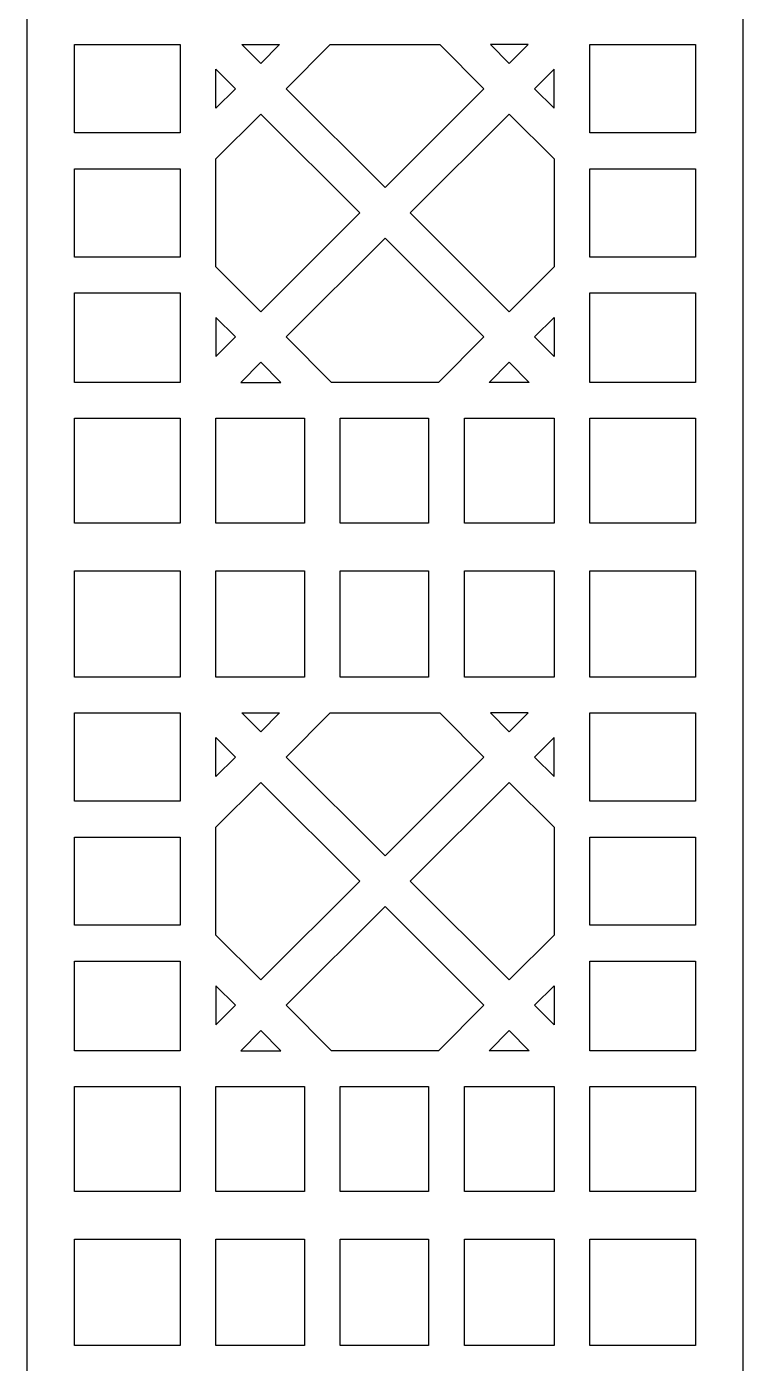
# Model space of a CAD drawing. Header units: centimetres. Extents: x 21 to 27.3, y -9.5 to 9.5.
# Drawn here: x 24.44 to 27.32, y -4.63 to 0.75 of the extents above; entities that cross this region are included whole.
import ezdxf

# ---------------------------------------------------------------- set-up
doc = ezdxf.new("R2010")
doc.units = ezdxf.units.CM
doc.header["$MEASUREMENT"] = 0
doc.layers.add('layer 1', color=7, linetype='Continuous')

msp = doc.modelspace()

# ---------------------------------------------------------------- linework, layer by layer
at = {"layer": 'layer 1', "color": 250}
for points, knots in [([(24.44428, 9.5), (24.44428, 9.5), (24.44428, 9.5), (24.44428, 9.5), (24.44428, 9.5), (24.44428, 9.5), (27.32307, 9.5), (27.32307, 9.5), (27.32307, 9.5), (27.32307, 9.5), (27.32307, 6.81313), (27.32307, 6.81313), (27.32307, 6.81313), (27.32307, 6.81313), (27.32307, 6.62121), (27.32307, 6.62121), (27.32307, 6.62121), (27.32307, 6.62121), (27.32307, 4.12626), (27.32307, 4.12626), (27.32307, 4.12626), (27.32307, 4.12626), (27.32307, 3.93434), (27.32307, 3.93434), (27.32307, 3.93434), (27.32307, 3.93434), (27.32307, 1.43939), (27.32307, 1.43939), (27.32307, 1.43939), (27.32307, 1.43939), (27.32307, 1.24747), (27.32307, 1.24747), (27.32307, 1.24747), (27.32307, 1.24747), (27.32307, -1.24747), (27.32307, -1.24747), (27.32307, -1.24747), (27.32307, -1.24747), (27.32307, -1.4394), (27.32307, -1.4394), (27.32307, -1.4394), (27.32307, -1.4394), (27.32307, -3.93433), (27.32307, -3.93433), (27.32307, -3.93433), (27.32307, -3.93433), (27.32307, -4.12627), (27.32307, -4.12627), (27.32307, -4.12627), (27.32307, -4.12627), (27.32307, -6.62121), (27.32307, -6.62121), (27.32307, -6.62121), (27.32307, -6.62121), (27.32307, -6.81312), (27.32307, -6.81312), (27.32307, -6.81312), (27.32307, -6.81312), (27.32307, -9.5), (27.32307, -9.5), (27.32307, -9.5), (27.32307, -9.5), (24.44428, -9.5), (24.44428, -9.5), (24.44428, -9.5), (24.44428, -9.5), (24.44428, -6.81312), (24.44428, -6.81312), (24.44428, -6.81312), (24.44428, -6.81312), (24.44428, -6.62121), (24.44428, -6.62121), (24.44428, -6.62121), (24.44428, -6.62121), (24.44428, -4.12627), (24.44428, -4.12627), (24.44428, -4.12627), (24.44428, -4.12627), (24.44428, -3.93433), (24.44428, -3.93433), (24.44428, -3.93433), (24.44428, -3.93433), (24.44428, -1.4394), (24.44428, -1.4394), (24.44428, -1.4394), (24.44428, -1.4394), (24.44428, -1.24747), (24.44428, -1.24747), (24.44428, -1.24747), (24.44428, -1.24747), (24.44428, 1.24747), (24.44428, 1.24747), (24.44428, 1.24747), (24.44428, 1.24747), (24.44428, 1.43939), (24.44428, 1.43939), (24.44428, 1.43939), (24.44428, 1.43939), (24.44428, 3.93434), (24.44428, 3.93434), (24.44428, 3.93434), (24.44428, 3.93434), (24.44428, 4.12626), (24.44428, 4.12626), (24.44428, 4.12626), (24.44428, 4.12626), (24.44428, 6.62121), (24.44428, 6.62121), (24.44428, 6.62121), (24.44428, 6.62121), (24.44428, 6.81313), (24.44428, 6.81313), (24.44428, 6.81313), (24.44428, 6.81313), (24.44428, 9.5), (24.44428, 9.5)], [0, 0, 0, 0, 0.0333333, 0.0333333, 0.0333333, 0.0333333, 0.0666667, 0.0666667, 0.0666667, 0.0666667, 0.1, 0.1, 0.1, 0.1, 0.1333333, 0.1333333, 0.1333333, 0.1333333, 0.1666667, 0.1666667, 0.1666667, 0.1666667, 0.2, 0.2, 0.2, 0.2, 0.2333333, 0.2333333, 0.2333333, 0.2333333, 0.2666667, 0.2666667, 0.2666667, 0.2666667, 0.3, 0.3, 0.3, 0.3, 0.3333333, 0.3333333, 0.3333333, 0.3333333, 0.3666667, 0.3666667, 0.3666667, 0.3666667, 0.4, 0.4, 0.4, 0.4, 0.4333333, 0.4333333, 0.4333333, 0.4333333, 0.4666667, 0.4666667, 0.4666667, 0.4666667, 0.5, 0.5, 0.5, 0.5, 0.5333333, 0.5333333, 0.5333333, 0.5333333, 0.5666667, 0.5666667, 0.5666667, 0.5666667, 0.6, 0.6, 0.6, 0.6, 0.6333333, 0.6333333, 0.6333333, 0.6333333, 0.6666667, 0.6666667, 0.6666667, 0.6666667, 0.7, 0.7, 0.7, 0.7, 0.7333333, 0.7333333, 0.7333333, 0.7333333, 0.7666667, 0.7666667, 0.7666667, 0.7666667, 0.8, 0.8, 0.8, 0.8, 0.8333333, 0.8333333, 0.8333333, 0.8333333, 0.8666667, 0.8666667, 0.8666667, 0.8666667, 0.9, 0.9, 0.9, 0.9, 0.9333333, 0.9333333, 0.9333333, 0.9333333, 1, 1, 1, 1]), ([(24.6362, 0.32146), (24.6362, 0.32146), (24.6362, 0.32146), (24.6362, 0.32146), (24.6362, 0.32146), (24.6362, 0.32146), (25.06064, 0.32146), (25.06064, 0.32146), (25.06064, 0.32146), (25.06064, 0.32146), (25.06064, 0.67652), (25.06064, 0.67652), (25.06064, 0.67652), (25.06064, 0.67652), (24.6362, 0.67652), (24.6362, 0.67652), (24.6362, 0.67652), (24.6362, 0.67652), (24.6362, 0.32146), (24.6362, 0.32146)], [0, 0, 0, 0, 0.1666667, 0.1666667, 0.1666667, 0.1666667, 0.3333333, 0.3333333, 0.3333333, 0.3333333, 0.5, 0.5, 0.5, 0.5, 0.6666667, 0.6666667, 0.6666667, 0.6666667, 1, 1, 1, 1]), ([(25.30895, 0.67652), (25.30895, 0.67652), (25.30895, 0.67652), (25.30895, 0.67652), (25.30895, 0.67652), (25.30895, 0.67652), (25.3847, 0.60077), (25.3847, 0.60077), (25.3847, 0.60077), (25.3847, 0.60077), (25.46042, 0.67652), (25.46042, 0.67652), (25.46042, 0.67652), (25.46042, 0.67652), (25.30895, 0.67652), (25.30895, 0.67652)], [0, 0, 0, 0, 0.2, 0.2, 0.2, 0.2, 0.4, 0.4, 0.4, 0.4, 0.6, 0.6, 0.6, 0.6, 1, 1, 1, 1]), ([(25.48646, 0.499), (25.48646, 0.499), (25.48646, 0.499), (25.48646, 0.499), (25.48646, 0.499), (25.48646, 0.499), (25.88369, 0.10178), (25.88369, 0.10178), (25.88369, 0.10178), (25.88369, 0.10178), (26.28089, 0.499), (26.28089, 0.499), (26.28089, 0.499), (26.28089, 0.499), (26.10335, 0.67652), (26.10335, 0.67652), (26.10335, 0.67652), (26.10335, 0.67652), (26.05864, 0.67652), (26.05864, 0.67652), (26.05864, 0.67652), (26.05864, 0.67652), (25.70357, 0.67652), (25.70357, 0.67652), (25.70357, 0.67652), (25.70357, 0.67652), (25.66399, 0.67652), (25.66399, 0.67652), (25.66399, 0.67652), (25.66399, 0.67652), (25.48646, 0.499), (25.48646, 0.499)], [0, 0, 0, 0, 0.1111111, 0.1111111, 0.1111111, 0.1111111, 0.2222222, 0.2222222, 0.2222222, 0.2222222, 0.3333333, 0.3333333, 0.3333333, 0.3333333, 0.4444444, 0.4444444, 0.4444444, 0.4444444, 0.5555556, 0.5555556, 0.5555556, 0.5555556, 0.6666667, 0.6666667, 0.6666667, 0.6666667, 0.7777778, 0.7777778, 0.7777778, 0.7777778, 1, 1, 1, 1]), ([(26.4584, 0.67652), (26.4584, 0.67652), (26.4584, 0.67652), (26.4584, 0.67652), (26.4584, 0.67652), (26.4584, 0.67652), (26.38267, 0.60077), (26.38267, 0.60077), (26.38267, 0.60077), (26.38267, 0.60077), (26.30692, 0.67652), (26.30692, 0.67652), (26.30692, 0.67652), (26.30692, 0.67652), (26.4584, 0.67652), (26.4584, 0.67652)], [0, 0, 0, 0, 0.2, 0.2, 0.2, 0.2, 0.4, 0.4, 0.4, 0.4, 0.6, 0.6, 0.6, 0.6, 1, 1, 1, 1]), ([(27.13116, 0.67652), (27.13116, 0.67652), (27.13116, 0.67652), (27.13116, 0.67652), (27.13116, 0.67652), (27.13116, 0.67652), (26.7067, 0.67652), (26.7067, 0.67652), (26.7067, 0.67652), (26.7067, 0.67652), (26.7067, 0.32146), (26.7067, 0.32146), (26.7067, 0.32146), (26.7067, 0.32146), (27.13116, 0.32146), (27.13116, 0.32146), (27.13116, 0.32146), (27.13116, 0.32146), (27.13116, 0.67652), (27.13116, 0.67652)], [0, 0, 0, 0, 0.1666667, 0.1666667, 0.1666667, 0.1666667, 0.3333333, 0.3333333, 0.3333333, 0.3333333, 0.5, 0.5, 0.5, 0.5, 0.6666667, 0.6666667, 0.6666667, 0.6666667, 1, 1, 1, 1]), ([(25.28292, 0.499), (25.28292, 0.499), (25.28292, 0.499), (25.28292, 0.499), (25.28292, 0.499), (25.28292, 0.499), (25.20459, 0.5773), (25.20459, 0.5773), (25.20459, 0.5773), (25.20459, 0.5773), (25.20459, 0.42068), (25.20459, 0.42068), (25.20459, 0.42068), (25.20459, 0.42068), (25.28292, 0.499), (25.28292, 0.499)], [0, 0, 0, 0, 0.2, 0.2, 0.2, 0.2, 0.4, 0.4, 0.4, 0.4, 0.6, 0.6, 0.6, 0.6, 1, 1, 1, 1]), ([(26.48443, 0.499), (26.48443, 0.499), (26.48443, 0.499), (26.48443, 0.499), (26.48443, 0.499), (26.48443, 0.499), (26.56276, 0.5773), (26.56276, 0.5773), (26.56276, 0.5773), (26.56276, 0.5773), (26.56276, 0.42068), (26.56276, 0.42068), (26.56276, 0.42068), (26.56276, 0.42068), (26.48443, 0.499), (26.48443, 0.499)], [0, 0, 0, 0, 0.2, 0.2, 0.2, 0.2, 0.4, 0.4, 0.4, 0.4, 0.6, 0.6, 0.6, 0.6, 1, 1, 1, 1]), ([(25.78191, 0), (25.78191, 0), (25.78191, 0), (25.78191, 0), (25.78191, 0), (25.78191, 0), (25.3847, 0.39721), (25.3847, 0.39721), (25.3847, 0.39721), (25.3847, 0.39721), (25.20459, 0.21711), (25.20459, 0.21711), (25.20459, 0.21711), (25.20459, 0.21711), (25.20459, 0.17751), (25.20459, 0.17751), (25.20459, 0.17751), (25.20459, 0.17751), (25.20459, -0.17753), (25.20459, -0.17753), (25.20459, -0.17753), (25.20459, -0.17753), (25.20459, -0.21712), (25.20459, -0.21712), (25.20459, -0.21712), (25.20459, -0.21712), (25.3847, -0.39721), (25.3847, -0.39721), (25.3847, -0.39721), (25.3847, -0.39721), (25.78191, 0), (25.78191, 0)], [0, 0, 0, 0, 0.1111111, 0.1111111, 0.1111111, 0.1111111, 0.2222222, 0.2222222, 0.2222222, 0.2222222, 0.3333333, 0.3333333, 0.3333333, 0.3333333, 0.4444444, 0.4444444, 0.4444444, 0.4444444, 0.5555556, 0.5555556, 0.5555556, 0.5555556, 0.6666667, 0.6666667, 0.6666667, 0.6666667, 0.7777778, 0.7777778, 0.7777778, 0.7777778, 1, 1, 1, 1]), ([(25.98545, 0), (25.98545, 0), (25.98545, 0), (25.98545, 0), (25.98545, 0), (25.98545, 0), (26.38267, -0.39721), (26.38267, -0.39721), (26.38267, -0.39721), (26.38267, -0.39721), (26.56276, -0.21712), (26.56276, -0.21712), (26.56276, -0.21712), (26.56276, -0.21712), (26.56276, -0.17753), (26.56276, -0.17753), (26.56276, -0.17753), (26.56276, -0.17753), (26.56276, 0.17751), (26.56276, 0.17751), (26.56276, 0.17751), (26.56276, 0.17751), (26.56276, 0.21713), (26.56276, 0.21713), (26.56276, 0.21713), (26.56276, 0.21713), (26.38267, 0.39721), (26.38267, 0.39721), (26.38267, 0.39721), (26.38267, 0.39721), (25.98545, 0), (25.98545, 0)], [0, 0, 0, 0, 0.1111111, 0.1111111, 0.1111111, 0.1111111, 0.2222222, 0.2222222, 0.2222222, 0.2222222, 0.3333333, 0.3333333, 0.3333333, 0.3333333, 0.4444444, 0.4444444, 0.4444444, 0.4444444, 0.5555556, 0.5555556, 0.5555556, 0.5555556, 0.6666667, 0.6666667, 0.6666667, 0.6666667, 0.7777778, 0.7777778, 0.7777778, 0.7777778, 1, 1, 1, 1]), ([(24.6362, -0.17753), (24.6362, -0.17753), (24.6362, -0.17753), (24.6362, -0.17753), (24.6362, -0.17753), (24.6362, -0.17753), (25.06064, -0.17753), (25.06064, -0.17753), (25.06064, -0.17753), (25.06064, -0.17753), (25.06064, 0.17751), (25.06064, 0.17751), (25.06064, 0.17751), (25.06064, 0.17751), (24.6362, 0.17751), (24.6362, 0.17751), (24.6362, 0.17751), (24.6362, 0.17751), (24.6362, -0.17753), (24.6362, -0.17753)], [0, 0, 0, 0, 0.1666667, 0.1666667, 0.1666667, 0.1666667, 0.3333333, 0.3333333, 0.3333333, 0.3333333, 0.5, 0.5, 0.5, 0.5, 0.6666667, 0.6666667, 0.6666667, 0.6666667, 1, 1, 1, 1]), ([(27.13116, 0.17751), (27.13116, 0.17751), (27.13116, 0.17751), (27.13116, 0.17751), (27.13116, 0.17751), (27.13116, 0.17751), (26.7067, 0.17751), (26.7067, 0.17751), (26.7067, 0.17751), (26.7067, 0.17751), (26.7067, -0.17753), (26.7067, -0.17753), (26.7067, -0.17753), (26.7067, -0.17753), (27.13116, -0.17753), (27.13116, -0.17753), (27.13116, -0.17753), (27.13116, -0.17753), (27.13116, 0.17751), (27.13116, 0.17751)], [0, 0, 0, 0, 0.1666667, 0.1666667, 0.1666667, 0.1666667, 0.3333333, 0.3333333, 0.3333333, 0.3333333, 0.5, 0.5, 0.5, 0.5, 0.6666667, 0.6666667, 0.6666667, 0.6666667, 1, 1, 1, 1]), ([(26.28089, -0.49899), (26.28089, -0.49899), (26.28089, -0.49899), (26.28089, -0.49899), (26.28089, -0.49899), (26.28089, -0.49899), (25.88369, -0.10178), (25.88369, -0.10178), (25.88369, -0.10178), (25.88369, -0.10178), (25.48646, -0.49899), (25.48646, -0.49899), (25.48646, -0.49899), (25.48646, -0.49899), (25.66913, -0.68164), (25.66913, -0.68164), (25.66913, -0.68164), (25.66913, -0.68164), (25.70357, -0.68164), (25.70357, -0.68164), (25.70357, -0.68164), (25.70357, -0.68164), (26.05864, -0.68164), (26.05864, -0.68164), (26.05864, -0.68164), (26.05864, -0.68164), (26.09822, -0.68164), (26.09822, -0.68164), (26.09822, -0.68164), (26.09822, -0.68164), (26.28089, -0.49899), (26.28089, -0.49899)], [0, 0, 0, 0, 0.1111111, 0.1111111, 0.1111111, 0.1111111, 0.2222222, 0.2222222, 0.2222222, 0.2222222, 0.3333333, 0.3333333, 0.3333333, 0.3333333, 0.4444444, 0.4444444, 0.4444444, 0.4444444, 0.5555556, 0.5555556, 0.5555556, 0.5555556, 0.6666667, 0.6666667, 0.6666667, 0.6666667, 0.7777778, 0.7777778, 0.7777778, 0.7777778, 1, 1, 1, 1]), ([(24.6362, -0.68164), (24.6362, -0.68164), (24.6362, -0.68164), (24.6362, -0.68164), (24.6362, -0.68164), (24.6362, -0.68164), (25.06064, -0.68164), (25.06064, -0.68164), (25.06064, -0.68164), (25.06064, -0.68164), (25.06064, -0.32147), (25.06064, -0.32147), (25.06064, -0.32147), (25.06064, -0.32147), (24.6362, -0.32147), (24.6362, -0.32147), (24.6362, -0.32147), (24.6362, -0.32147), (24.6362, -0.68164), (24.6362, -0.68164)], [0, 0, 0, 0, 0.1666667, 0.1666667, 0.1666667, 0.1666667, 0.3333333, 0.3333333, 0.3333333, 0.3333333, 0.5, 0.5, 0.5, 0.5, 0.6666667, 0.6666667, 0.6666667, 0.6666667, 1, 1, 1, 1]), ([(27.13116, -0.32147), (27.13116, -0.32147), (27.13116, -0.32147), (27.13116, -0.32147), (27.13116, -0.32147), (27.13116, -0.32147), (26.7067, -0.32147), (26.7067, -0.32147), (26.7067, -0.32147), (26.7067, -0.32147), (26.7067, -0.68164), (26.7067, -0.68164), (26.7067, -0.68164), (26.7067, -0.68164), (27.13116, -0.68164), (27.13116, -0.68164), (27.13116, -0.68164), (27.13116, -0.68164), (27.13116, -0.32147), (27.13116, -0.32147)], [0, 0, 0, 0, 0.1666667, 0.1666667, 0.1666667, 0.1666667, 0.3333333, 0.3333333, 0.3333333, 0.3333333, 0.5, 0.5, 0.5, 0.5, 0.6666667, 0.6666667, 0.6666667, 0.6666667, 1, 1, 1, 1]), ([(25.28292, -0.49899), (25.28292, -0.49899), (25.28292, -0.49899), (25.28292, -0.49899), (25.28292, -0.49899), (25.28292, -0.49899), (25.20459, -0.57731), (25.20459, -0.57731), (25.20459, -0.57731), (25.20459, -0.57731), (25.20459, -0.42068), (25.20459, -0.42068), (25.20459, -0.42068), (25.20459, -0.42068), (25.28292, -0.49899), (25.28292, -0.49899)], [0, 0, 0, 0, 0.2, 0.2, 0.2, 0.2, 0.4, 0.4, 0.4, 0.4, 0.6, 0.6, 0.6, 0.6, 1, 1, 1, 1]), ([(26.48443, -0.49899), (26.48443, -0.49899), (26.48443, -0.49899), (26.48443, -0.49899), (26.48443, -0.49899), (26.48443, -0.49899), (26.56276, -0.57729), (26.56276, -0.57729), (26.56276, -0.57729), (26.56276, -0.57729), (26.56276, -0.42068), (26.56276, -0.42068), (26.56276, -0.42068), (26.56276, -0.42068), (26.48443, -0.49899), (26.48443, -0.49899)], [0, 0, 0, 0, 0.2, 0.2, 0.2, 0.2, 0.4, 0.4, 0.4, 0.4, 0.6, 0.6, 0.6, 0.6, 1, 1, 1, 1]), ([(25.30382, -0.68164), (25.30382, -0.68164), (25.30382, -0.68164), (25.30382, -0.68164), (25.30382, -0.68164), (25.30382, -0.68164), (25.3847, -0.60078), (25.3847, -0.60078), (25.3847, -0.60078), (25.3847, -0.60078), (25.46556, -0.68164), (25.46556, -0.68164), (25.46556, -0.68164), (25.46556, -0.68164), (25.30382, -0.68164), (25.30382, -0.68164)], [0, 0, 0, 0, 0.2, 0.2, 0.2, 0.2, 0.4, 0.4, 0.4, 0.4, 0.6, 0.6, 0.6, 0.6, 1, 1, 1, 1]), ([(26.46355, -0.68164), (26.46355, -0.68164), (26.46355, -0.68164), (26.46355, -0.68164), (26.46355, -0.68164), (26.46355, -0.68164), (26.38267, -0.60078), (26.38267, -0.60078), (26.38267, -0.60078), (26.38267, -0.60078), (26.30179, -0.68164), (26.30179, -0.68164), (26.30179, -0.68164), (26.30179, -0.68164), (26.46355, -0.68164), (26.46355, -0.68164)], [0, 0, 0, 0, 0.2, 0.2, 0.2, 0.2, 0.4, 0.4, 0.4, 0.4, 0.6, 0.6, 0.6, 0.6, 1, 1, 1, 1]), ([(24.6362, -1.24747), (24.6362, -1.24747), (24.6362, -1.24747), (24.6362, -1.24747), (24.6362, -1.24747), (24.6362, -1.24747), (25.06064, -1.24747), (25.06064, -1.24747), (25.06064, -1.24747), (25.06064, -1.24747), (25.06064, -0.82559), (25.06064, -0.82559), (25.06064, -0.82559), (25.06064, -0.82559), (24.6362, -0.82559), (24.6362, -0.82559), (24.6362, -0.82559), (24.6362, -0.82559), (24.6362, -1.24747), (24.6362, -1.24747)], [0, 0, 0, 0, 0.1666667, 0.1666667, 0.1666667, 0.1666667, 0.3333333, 0.3333333, 0.3333333, 0.3333333, 0.5, 0.5, 0.5, 0.5, 0.6666667, 0.6666667, 0.6666667, 0.6666667, 1, 1, 1, 1]), ([(25.20459, -1.24747), (25.20459, -1.24747), (25.20459, -1.24747), (25.20459, -1.24747), (25.20459, -1.24747), (25.20459, -1.24747), (25.55966, -1.24747), (25.55966, -1.24747), (25.55966, -1.24747), (25.55966, -1.24747), (25.55966, -0.82559), (25.55966, -0.82559), (25.55966, -0.82559), (25.55966, -0.82559), (25.20459, -0.82559), (25.20459, -0.82559), (25.20459, -0.82559), (25.20459, -0.82559), (25.20459, -1.24747), (25.20459, -1.24747)], [0, 0, 0, 0, 0.1666667, 0.1666667, 0.1666667, 0.1666667, 0.3333333, 0.3333333, 0.3333333, 0.3333333, 0.5, 0.5, 0.5, 0.5, 0.6666667, 0.6666667, 0.6666667, 0.6666667, 1, 1, 1, 1]), ([(25.70357, -1.24747), (25.70357, -1.24747), (25.70357, -1.24747), (25.70357, -1.24747), (25.70357, -1.24747), (25.70357, -1.24747), (26.05864, -1.24747), (26.05864, -1.24747), (26.05864, -1.24747), (26.05864, -1.24747), (26.05864, -0.82559), (26.05864, -0.82559), (26.05864, -0.82559), (26.05864, -0.82559), (25.70357, -0.82559), (25.70357, -0.82559), (25.70357, -0.82559), (25.70357, -0.82559), (25.70357, -1.24747), (25.70357, -1.24747)], [0, 0, 0, 0, 0.1666667, 0.1666667, 0.1666667, 0.1666667, 0.3333333, 0.3333333, 0.3333333, 0.3333333, 0.5, 0.5, 0.5, 0.5, 0.6666667, 0.6666667, 0.6666667, 0.6666667, 1, 1, 1, 1]), ([(26.20256, -1.24747), (26.20256, -1.24747), (26.20256, -1.24747), (26.20256, -1.24747), (26.20256, -1.24747), (26.20256, -1.24747), (26.56276, -1.24747), (26.56276, -1.24747), (26.56276, -1.24747), (26.56276, -1.24747), (26.56276, -0.82559), (26.56276, -0.82559), (26.56276, -0.82559), (26.56276, -0.82559), (26.20256, -0.82559), (26.20256, -0.82559), (26.20256, -0.82559), (26.20256, -0.82559), (26.20256, -1.24747), (26.20256, -1.24747)], [0, 0, 0, 0, 0.1666667, 0.1666667, 0.1666667, 0.1666667, 0.3333333, 0.3333333, 0.3333333, 0.3333333, 0.5, 0.5, 0.5, 0.5, 0.6666667, 0.6666667, 0.6666667, 0.6666667, 1, 1, 1, 1]), ([(26.7067, -1.24747), (26.7067, -1.24747), (26.7067, -1.24747), (26.7067, -1.24747), (26.7067, -1.24747), (26.7067, -1.24747), (27.13116, -1.24747), (27.13116, -1.24747), (27.13116, -1.24747), (27.13116, -1.24747), (27.13116, -0.82559), (27.13116, -0.82559), (27.13116, -0.82559), (27.13116, -0.82559), (26.7067, -0.82559), (26.7067, -0.82559), (26.7067, -0.82559), (26.7067, -0.82559), (26.7067, -1.24747), (26.7067, -1.24747)], [0, 0, 0, 0, 0.1666667, 0.1666667, 0.1666667, 0.1666667, 0.3333333, 0.3333333, 0.3333333, 0.3333333, 0.5, 0.5, 0.5, 0.5, 0.6666667, 0.6666667, 0.6666667, 0.6666667, 1, 1, 1, 1]), ([(24.6362, -1.8664), (24.6362, -1.8664), (24.6362, -1.8664), (24.6362, -1.8664), (24.6362, -1.8664), (24.6362, -1.8664), (25.06064, -1.8664), (25.06064, -1.8664), (25.06064, -1.8664), (25.06064, -1.8664), (25.06064, -1.4394), (25.06064, -1.4394), (25.06064, -1.4394), (25.06064, -1.4394), (24.6362, -1.4394), (24.6362, -1.4394), (24.6362, -1.4394), (24.6362, -1.4394), (24.6362, -1.8664), (24.6362, -1.8664)], [0, 0, 0, 0, 0.1666667, 0.1666667, 0.1666667, 0.1666667, 0.3333333, 0.3333333, 0.3333333, 0.3333333, 0.5, 0.5, 0.5, 0.5, 0.6666667, 0.6666667, 0.6666667, 0.6666667, 1, 1, 1, 1]), ([(25.20459, -1.4394), (25.20459, -1.4394), (25.20459, -1.4394), (25.20459, -1.4394), (25.20459, -1.4394), (25.20459, -1.4394), (25.20459, -1.8664), (25.20459, -1.8664), (25.20459, -1.8664), (25.20459, -1.8664), (25.55966, -1.8664), (25.55966, -1.8664), (25.55966, -1.8664), (25.55966, -1.8664), (25.55966, -1.4394), (25.55966, -1.4394), (25.55966, -1.4394), (25.55966, -1.4394), (25.20459, -1.4394), (25.20459, -1.4394)], [0, 0, 0, 0, 0.1666667, 0.1666667, 0.1666667, 0.1666667, 0.3333333, 0.3333333, 0.3333333, 0.3333333, 0.5, 0.5, 0.5, 0.5, 0.6666667, 0.6666667, 0.6666667, 0.6666667, 1, 1, 1, 1]), ([(25.70357, -1.4394), (25.70357, -1.4394), (25.70357, -1.4394), (25.70357, -1.4394), (25.70357, -1.4394), (25.70357, -1.4394), (25.70357, -1.8664), (25.70357, -1.8664), (25.70357, -1.8664), (25.70357, -1.8664), (26.05864, -1.8664), (26.05864, -1.8664), (26.05864, -1.8664), (26.05864, -1.8664), (26.05864, -1.4394), (26.05864, -1.4394), (26.05864, -1.4394), (26.05864, -1.4394), (25.70357, -1.4394), (25.70357, -1.4394)], [0, 0, 0, 0, 0.1666667, 0.1666667, 0.1666667, 0.1666667, 0.3333333, 0.3333333, 0.3333333, 0.3333333, 0.5, 0.5, 0.5, 0.5, 0.6666667, 0.6666667, 0.6666667, 0.6666667, 1, 1, 1, 1]), ([(26.20256, -1.4394), (26.20256, -1.4394), (26.20256, -1.4394), (26.20256, -1.4394), (26.20256, -1.4394), (26.20256, -1.4394), (26.20256, -1.8664), (26.20256, -1.8664), (26.20256, -1.8664), (26.20256, -1.8664), (26.56276, -1.8664), (26.56276, -1.8664), (26.56276, -1.8664), (26.56276, -1.8664), (26.56276, -1.4394), (26.56276, -1.4394), (26.56276, -1.4394), (26.56276, -1.4394), (26.20256, -1.4394), (26.20256, -1.4394)], [0, 0, 0, 0, 0.1666667, 0.1666667, 0.1666667, 0.1666667, 0.3333333, 0.3333333, 0.3333333, 0.3333333, 0.5, 0.5, 0.5, 0.5, 0.6666667, 0.6666667, 0.6666667, 0.6666667, 1, 1, 1, 1]), ([(26.7067, -1.4394), (26.7067, -1.4394), (26.7067, -1.4394), (26.7067, -1.4394), (26.7067, -1.4394), (26.7067, -1.4394), (26.7067, -1.8664), (26.7067, -1.8664), (26.7067, -1.8664), (26.7067, -1.8664), (27.13116, -1.8664), (27.13116, -1.8664), (27.13116, -1.8664), (27.13116, -1.8664), (27.13116, -1.4394), (27.13116, -1.4394), (27.13116, -1.4394), (27.13116, -1.4394), (26.7067, -1.4394), (26.7067, -1.4394)], [0, 0, 0, 0, 0.1666667, 0.1666667, 0.1666667, 0.1666667, 0.3333333, 0.3333333, 0.3333333, 0.3333333, 0.5, 0.5, 0.5, 0.5, 0.6666667, 0.6666667, 0.6666667, 0.6666667, 1, 1, 1, 1]), ([(24.6362, -2.36541), (24.6362, -2.36541), (24.6362, -2.36541), (24.6362, -2.36541), (24.6362, -2.36541), (24.6362, -2.36541), (25.06064, -2.36541), (25.06064, -2.36541), (25.06064, -2.36541), (25.06064, -2.36541), (25.06064, -2.01034), (25.06064, -2.01034), (25.06064, -2.01034), (25.06064, -2.01034), (24.6362, -2.01034), (24.6362, -2.01034), (24.6362, -2.01034), (24.6362, -2.01034), (24.6362, -2.36541), (24.6362, -2.36541)], [0, 0, 0, 0, 0.1666667, 0.1666667, 0.1666667, 0.1666667, 0.3333333, 0.3333333, 0.3333333, 0.3333333, 0.5, 0.5, 0.5, 0.5, 0.6666667, 0.6666667, 0.6666667, 0.6666667, 1, 1, 1, 1]), ([(25.30895, -2.01034), (25.30895, -2.01034), (25.30895, -2.01034), (25.30895, -2.01034), (25.30895, -2.01034), (25.30895, -2.01034), (25.3847, -2.0861), (25.3847, -2.0861), (25.3847, -2.0861), (25.3847, -2.0861), (25.46042, -2.01034), (25.46042, -2.01034), (25.46042, -2.01034), (25.46042, -2.01034), (25.30895, -2.01034), (25.30895, -2.01034)], [0, 0, 0, 0, 0.2, 0.2, 0.2, 0.2, 0.4, 0.4, 0.4, 0.4, 0.6, 0.6, 0.6, 0.6, 1, 1, 1, 1]), ([(25.48646, -2.18788), (25.48646, -2.18788), (25.48646, -2.18788), (25.48646, -2.18788), (25.48646, -2.18788), (25.48646, -2.18788), (25.88369, -2.58508), (25.88369, -2.58508), (25.88369, -2.58508), (25.88369, -2.58508), (26.28089, -2.18788), (26.28089, -2.18788), (26.28089, -2.18788), (26.28089, -2.18788), (26.10335, -2.01034), (26.10335, -2.01034), (26.10335, -2.01034), (26.10335, -2.01034), (26.05864, -2.01034), (26.05864, -2.01034), (26.05864, -2.01034), (26.05864, -2.01034), (25.70357, -2.01034), (25.70357, -2.01034), (25.70357, -2.01034), (25.70357, -2.01034), (25.66399, -2.01034), (25.66399, -2.01034), (25.66399, -2.01034), (25.66399, -2.01034), (25.48646, -2.18788), (25.48646, -2.18788)], [0, 0, 0, 0, 0.1111111, 0.1111111, 0.1111111, 0.1111111, 0.2222222, 0.2222222, 0.2222222, 0.2222222, 0.3333333, 0.3333333, 0.3333333, 0.3333333, 0.4444444, 0.4444444, 0.4444444, 0.4444444, 0.5555556, 0.5555556, 0.5555556, 0.5555556, 0.6666667, 0.6666667, 0.6666667, 0.6666667, 0.7777778, 0.7777778, 0.7777778, 0.7777778, 1, 1, 1, 1]), ([(26.4584, -2.01034), (26.4584, -2.01034), (26.4584, -2.01034), (26.4584, -2.01034), (26.4584, -2.01034), (26.4584, -2.01034), (26.38267, -2.0861), (26.38267, -2.0861), (26.38267, -2.0861), (26.38267, -2.0861), (26.30692, -2.01034), (26.30692, -2.01034), (26.30692, -2.01034), (26.30692, -2.01034), (26.4584, -2.01034), (26.4584, -2.01034)], [0, 0, 0, 0, 0.2, 0.2, 0.2, 0.2, 0.4, 0.4, 0.4, 0.4, 0.6, 0.6, 0.6, 0.6, 1, 1, 1, 1]), ([(27.13116, -2.01034), (27.13116, -2.01034), (27.13116, -2.01034), (27.13116, -2.01034), (27.13116, -2.01034), (27.13116, -2.01034), (26.7067, -2.01034), (26.7067, -2.01034), (26.7067, -2.01034), (26.7067, -2.01034), (26.7067, -2.36541), (26.7067, -2.36541), (26.7067, -2.36541), (26.7067, -2.36541), (27.13116, -2.36541), (27.13116, -2.36541), (27.13116, -2.36541), (27.13116, -2.36541), (27.13116, -2.01034), (27.13116, -2.01034)], [0, 0, 0, 0, 0.1666667, 0.1666667, 0.1666667, 0.1666667, 0.3333333, 0.3333333, 0.3333333, 0.3333333, 0.5, 0.5, 0.5, 0.5, 0.6666667, 0.6666667, 0.6666667, 0.6666667, 1, 1, 1, 1]), ([(25.28292, -2.18788), (25.28292, -2.18788), (25.28292, -2.18788), (25.28292, -2.18788), (25.28292, -2.18788), (25.28292, -2.18788), (25.20459, -2.10958), (25.20459, -2.10958), (25.20459, -2.10958), (25.20459, -2.10958), (25.20459, -2.26618), (25.20459, -2.26618), (25.20459, -2.26618), (25.20459, -2.26618), (25.28292, -2.18788), (25.28292, -2.18788)], [0, 0, 0, 0, 0.2, 0.2, 0.2, 0.2, 0.4, 0.4, 0.4, 0.4, 0.6, 0.6, 0.6, 0.6, 1, 1, 1, 1]), ([(26.48443, -2.18788), (26.48443, -2.18788), (26.48443, -2.18788), (26.48443, -2.18788), (26.48443, -2.18788), (26.48443, -2.18788), (26.56276, -2.10958), (26.56276, -2.10958), (26.56276, -2.10958), (26.56276, -2.10958), (26.56276, -2.26618), (26.56276, -2.26618), (26.56276, -2.26618), (26.56276, -2.26618), (26.48443, -2.18788), (26.48443, -2.18788)], [0, 0, 0, 0, 0.2, 0.2, 0.2, 0.2, 0.4, 0.4, 0.4, 0.4, 0.6, 0.6, 0.6, 0.6, 1, 1, 1, 1]), ([(25.78191, -2.68687), (25.78191, -2.68687), (25.78191, -2.68687), (25.78191, -2.68687), (25.78191, -2.68687), (25.78191, -2.68687), (25.3847, -2.28966), (25.3847, -2.28966), (25.3847, -2.28966), (25.3847, -2.28966), (25.20459, -2.46975), (25.20459, -2.46975), (25.20459, -2.46975), (25.20459, -2.46975), (25.20459, -2.50936), (25.20459, -2.50936), (25.20459, -2.50936), (25.20459, -2.50936), (25.20459, -2.8644), (25.20459, -2.8644), (25.20459, -2.8644), (25.20459, -2.8644), (25.20459, -2.90398), (25.20459, -2.90398), (25.20459, -2.90398), (25.20459, -2.90398), (25.3847, -3.08406), (25.3847, -3.08406), (25.3847, -3.08406), (25.3847, -3.08406), (25.78191, -2.68687), (25.78191, -2.68687)], [0, 0, 0, 0, 0.1111111, 0.1111111, 0.1111111, 0.1111111, 0.2222222, 0.2222222, 0.2222222, 0.2222222, 0.3333333, 0.3333333, 0.3333333, 0.3333333, 0.4444444, 0.4444444, 0.4444444, 0.4444444, 0.5555556, 0.5555556, 0.5555556, 0.5555556, 0.6666667, 0.6666667, 0.6666667, 0.6666667, 0.7777778, 0.7777778, 0.7777778, 0.7777778, 1, 1, 1, 1]), ([(25.98545, -2.68687), (25.98545, -2.68687), (25.98545, -2.68687), (25.98545, -2.68687), (25.98545, -2.68687), (25.98545, -2.68687), (26.38267, -3.08406), (26.38267, -3.08406), (26.38267, -3.08406), (26.38267, -3.08406), (26.56276, -2.90398), (26.56276, -2.90398), (26.56276, -2.90398), (26.56276, -2.90398), (26.56276, -2.8644), (26.56276, -2.8644), (26.56276, -2.8644), (26.56276, -2.8644), (26.56276, -2.50936), (26.56276, -2.50936), (26.56276, -2.50936), (26.56276, -2.50936), (26.56276, -2.46975), (26.56276, -2.46975), (26.56276, -2.46975), (26.56276, -2.46975), (26.38267, -2.28966), (26.38267, -2.28966), (26.38267, -2.28966), (26.38267, -2.28966), (25.98545, -2.68687), (25.98545, -2.68687)], [0, 0, 0, 0, 0.1111111, 0.1111111, 0.1111111, 0.1111111, 0.2222222, 0.2222222, 0.2222222, 0.2222222, 0.3333333, 0.3333333, 0.3333333, 0.3333333, 0.4444444, 0.4444444, 0.4444444, 0.4444444, 0.5555556, 0.5555556, 0.5555556, 0.5555556, 0.6666667, 0.6666667, 0.6666667, 0.6666667, 0.7777778, 0.7777778, 0.7777778, 0.7777778, 1, 1, 1, 1]), ([(24.6362, -2.8644), (24.6362, -2.8644), (24.6362, -2.8644), (24.6362, -2.8644), (24.6362, -2.8644), (24.6362, -2.8644), (25.06064, -2.8644), (25.06064, -2.8644), (25.06064, -2.8644), (25.06064, -2.8644), (25.06064, -2.50936), (25.06064, -2.50936), (25.06064, -2.50936), (25.06064, -2.50936), (24.6362, -2.50936), (24.6362, -2.50936), (24.6362, -2.50936), (24.6362, -2.50936), (24.6362, -2.8644), (24.6362, -2.8644)], [0, 0, 0, 0, 0.1666667, 0.1666667, 0.1666667, 0.1666667, 0.3333333, 0.3333333, 0.3333333, 0.3333333, 0.5, 0.5, 0.5, 0.5, 0.6666667, 0.6666667, 0.6666667, 0.6666667, 1, 1, 1, 1]), ([(27.13116, -2.50936), (27.13116, -2.50936), (27.13116, -2.50936), (27.13116, -2.50936), (27.13116, -2.50936), (27.13116, -2.50936), (26.7067, -2.50936), (26.7067, -2.50936), (26.7067, -2.50936), (26.7067, -2.50936), (26.7067, -2.8644), (26.7067, -2.8644), (26.7067, -2.8644), (26.7067, -2.8644), (27.13116, -2.8644), (27.13116, -2.8644), (27.13116, -2.8644), (27.13116, -2.8644), (27.13116, -2.50936), (27.13116, -2.50936)], [0, 0, 0, 0, 0.1666667, 0.1666667, 0.1666667, 0.1666667, 0.3333333, 0.3333333, 0.3333333, 0.3333333, 0.5, 0.5, 0.5, 0.5, 0.6666667, 0.6666667, 0.6666667, 0.6666667, 1, 1, 1, 1]), ([(26.28089, -3.18585), (26.28089, -3.18585), (26.28089, -3.18585), (26.28089, -3.18585), (26.28089, -3.18585), (26.28089, -3.18585), (25.88369, -2.78865), (25.88369, -2.78865), (25.88369, -2.78865), (25.88369, -2.78865), (25.48646, -3.18585), (25.48646, -3.18585), (25.48646, -3.18585), (25.48646, -3.18585), (25.66913, -3.36852), (25.66913, -3.36852), (25.66913, -3.36852), (25.66913, -3.36852), (25.70357, -3.36852), (25.70357, -3.36852), (25.70357, -3.36852), (25.70357, -3.36852), (26.05864, -3.36852), (26.05864, -3.36852), (26.05864, -3.36852), (26.05864, -3.36852), (26.09822, -3.36852), (26.09822, -3.36852), (26.09822, -3.36852), (26.09822, -3.36852), (26.28089, -3.18585), (26.28089, -3.18585)], [0, 0, 0, 0, 0.1111111, 0.1111111, 0.1111111, 0.1111111, 0.2222222, 0.2222222, 0.2222222, 0.2222222, 0.3333333, 0.3333333, 0.3333333, 0.3333333, 0.4444444, 0.4444444, 0.4444444, 0.4444444, 0.5555556, 0.5555556, 0.5555556, 0.5555556, 0.6666667, 0.6666667, 0.6666667, 0.6666667, 0.7777778, 0.7777778, 0.7777778, 0.7777778, 1, 1, 1, 1]), ([(24.6362, -3.36852), (24.6362, -3.36852), (24.6362, -3.36852), (24.6362, -3.36852), (24.6362, -3.36852), (24.6362, -3.36852), (25.06064, -3.36852), (25.06064, -3.36852), (25.06064, -3.36852), (25.06064, -3.36852), (25.06064, -3.00834), (25.06064, -3.00834), (25.06064, -3.00834), (25.06064, -3.00834), (24.6362, -3.00834), (24.6362, -3.00834), (24.6362, -3.00834), (24.6362, -3.00834), (24.6362, -3.36852), (24.6362, -3.36852)], [0, 0, 0, 0, 0.1666667, 0.1666667, 0.1666667, 0.1666667, 0.3333333, 0.3333333, 0.3333333, 0.3333333, 0.5, 0.5, 0.5, 0.5, 0.6666667, 0.6666667, 0.6666667, 0.6666667, 1, 1, 1, 1]), ([(27.13116, -3.00834), (27.13116, -3.00834), (27.13116, -3.00834), (27.13116, -3.00834), (27.13116, -3.00834), (27.13116, -3.00834), (26.7067, -3.00834), (26.7067, -3.00834), (26.7067, -3.00834), (26.7067, -3.00834), (26.7067, -3.36852), (26.7067, -3.36852), (26.7067, -3.36852), (26.7067, -3.36852), (27.13116, -3.36852), (27.13116, -3.36852), (27.13116, -3.36852), (27.13116, -3.36852), (27.13116, -3.00834), (27.13116, -3.00834)], [0, 0, 0, 0, 0.1666667, 0.1666667, 0.1666667, 0.1666667, 0.3333333, 0.3333333, 0.3333333, 0.3333333, 0.5, 0.5, 0.5, 0.5, 0.6666667, 0.6666667, 0.6666667, 0.6666667, 1, 1, 1, 1]), ([(25.28292, -3.18585), (25.28292, -3.18585), (25.28292, -3.18585), (25.28292, -3.18585), (25.28292, -3.18585), (25.28292, -3.18585), (25.20459, -3.26418), (25.20459, -3.26418), (25.20459, -3.26418), (25.20459, -3.26418), (25.20459, -3.10755), (25.20459, -3.10755), (25.20459, -3.10755), (25.20459, -3.10755), (25.28292, -3.18585), (25.28292, -3.18585)], [0, 0, 0, 0, 0.2, 0.2, 0.2, 0.2, 0.4, 0.4, 0.4, 0.4, 0.6, 0.6, 0.6, 0.6, 1, 1, 1, 1]), ([(26.48443, -3.18585), (26.48443, -3.18585), (26.48443, -3.18585), (26.48443, -3.18585), (26.48443, -3.18585), (26.48443, -3.18585), (26.56276, -3.26418), (26.56276, -3.26418), (26.56276, -3.26418), (26.56276, -3.26418), (26.56276, -3.10755), (26.56276, -3.10755), (26.56276, -3.10755), (26.56276, -3.10755), (26.48443, -3.18585), (26.48443, -3.18585)], [0, 0, 0, 0, 0.2, 0.2, 0.2, 0.2, 0.4, 0.4, 0.4, 0.4, 0.6, 0.6, 0.6, 0.6, 1, 1, 1, 1]), ([(25.30382, -3.36852), (25.30382, -3.36852), (25.30382, -3.36852), (25.30382, -3.36852), (25.30382, -3.36852), (25.30382, -3.36852), (25.3847, -3.28763), (25.3847, -3.28763), (25.3847, -3.28763), (25.3847, -3.28763), (25.46556, -3.36852), (25.46556, -3.36852), (25.46556, -3.36852), (25.46556, -3.36852), (25.30382, -3.36852), (25.30382, -3.36852)], [0, 0, 0, 0, 0.2, 0.2, 0.2, 0.2, 0.4, 0.4, 0.4, 0.4, 0.6, 0.6, 0.6, 0.6, 1, 1, 1, 1]), ([(26.46355, -3.36852), (26.46355, -3.36852), (26.46355, -3.36852), (26.46355, -3.36852), (26.46355, -3.36852), (26.46355, -3.36852), (26.38267, -3.28763), (26.38267, -3.28763), (26.38267, -3.28763), (26.38267, -3.28763), (26.30179, -3.36852), (26.30179, -3.36852), (26.30179, -3.36852), (26.30179, -3.36852), (26.46355, -3.36852), (26.46355, -3.36852)], [0, 0, 0, 0, 0.2, 0.2, 0.2, 0.2, 0.4, 0.4, 0.4, 0.4, 0.6, 0.6, 0.6, 0.6, 1, 1, 1, 1]), ([(25.06064, -3.93433), (25.06064, -3.93433), (25.06064, -3.93433), (25.06064, -3.93433), (25.06064, -3.93433), (25.06064, -3.93433), (25.06064, -3.51246), (25.06064, -3.51246), (25.06064, -3.51246), (25.06064, -3.51246), (24.6362, -3.51246), (24.6362, -3.51246), (24.6362, -3.51246), (24.6362, -3.51246), (24.6362, -3.93433), (24.6362, -3.93433), (24.6362, -3.93433), (24.6362, -3.93433), (25.06064, -3.93433), (25.06064, -3.93433)], [0, 0, 0, 0, 0.1666667, 0.1666667, 0.1666667, 0.1666667, 0.3333333, 0.3333333, 0.3333333, 0.3333333, 0.5, 0.5, 0.5, 0.5, 0.6666667, 0.6666667, 0.6666667, 0.6666667, 1, 1, 1, 1]), ([(25.55966, -3.93433), (25.55966, -3.93433), (25.55966, -3.93433), (25.55966, -3.93433), (25.55966, -3.93433), (25.55966, -3.93433), (25.55966, -3.51246), (25.55966, -3.51246), (25.55966, -3.51246), (25.55966, -3.51246), (25.20459, -3.51246), (25.20459, -3.51246), (25.20459, -3.51246), (25.20459, -3.51246), (25.20459, -3.93433), (25.20459, -3.93433), (25.20459, -3.93433), (25.20459, -3.93433), (25.55966, -3.93433), (25.55966, -3.93433)], [0, 0, 0, 0, 0.1666667, 0.1666667, 0.1666667, 0.1666667, 0.3333333, 0.3333333, 0.3333333, 0.3333333, 0.5, 0.5, 0.5, 0.5, 0.6666667, 0.6666667, 0.6666667, 0.6666667, 1, 1, 1, 1]), ([(26.05864, -3.93433), (26.05864, -3.93433), (26.05864, -3.93433), (26.05864, -3.93433), (26.05864, -3.93433), (26.05864, -3.93433), (26.05864, -3.51246), (26.05864, -3.51246), (26.05864, -3.51246), (26.05864, -3.51246), (25.70357, -3.51246), (25.70357, -3.51246), (25.70357, -3.51246), (25.70357, -3.51246), (25.70357, -3.93433), (25.70357, -3.93433), (25.70357, -3.93433), (25.70357, -3.93433), (26.05864, -3.93433), (26.05864, -3.93433)], [0, 0, 0, 0, 0.1666667, 0.1666667, 0.1666667, 0.1666667, 0.3333333, 0.3333333, 0.3333333, 0.3333333, 0.5, 0.5, 0.5, 0.5, 0.6666667, 0.6666667, 0.6666667, 0.6666667, 1, 1, 1, 1]), ([(26.56276, -3.93433), (26.56276, -3.93433), (26.56276, -3.93433), (26.56276, -3.93433), (26.56276, -3.93433), (26.56276, -3.93433), (26.56276, -3.51246), (26.56276, -3.51246), (26.56276, -3.51246), (26.56276, -3.51246), (26.20256, -3.51246), (26.20256, -3.51246), (26.20256, -3.51246), (26.20256, -3.51246), (26.20256, -3.93433), (26.20256, -3.93433), (26.20256, -3.93433), (26.20256, -3.93433), (26.56276, -3.93433), (26.56276, -3.93433)], [0, 0, 0, 0, 0.1666667, 0.1666667, 0.1666667, 0.1666667, 0.3333333, 0.3333333, 0.3333333, 0.3333333, 0.5, 0.5, 0.5, 0.5, 0.6666667, 0.6666667, 0.6666667, 0.6666667, 1, 1, 1, 1]), ([(27.13116, -3.51246), (27.13116, -3.51246), (27.13116, -3.51246), (27.13116, -3.51246), (27.13116, -3.51246), (27.13116, -3.51246), (26.7067, -3.51246), (26.7067, -3.51246), (26.7067, -3.51246), (26.7067, -3.51246), (26.7067, -3.93433), (26.7067, -3.93433), (26.7067, -3.93433), (26.7067, -3.93433), (27.13116, -3.93433), (27.13116, -3.93433), (27.13116, -3.93433), (27.13116, -3.93433), (27.13116, -3.51246), (27.13116, -3.51246)], [0, 0, 0, 0, 0.1666667, 0.1666667, 0.1666667, 0.1666667, 0.3333333, 0.3333333, 0.3333333, 0.3333333, 0.5, 0.5, 0.5, 0.5, 0.6666667, 0.6666667, 0.6666667, 0.6666667, 1, 1, 1, 1]), ([(25.06064, -4.12627), (25.06064, -4.12627), (25.06064, -4.12627), (25.06064, -4.12627), (25.06064, -4.12627), (25.06064, -4.12627), (24.6362, -4.12627), (24.6362, -4.12627), (24.6362, -4.12627), (24.6362, -4.12627), (24.6362, -4.55328), (24.6362, -4.55328), (24.6362, -4.55328), (24.6362, -4.55328), (25.06064, -4.55328), (25.06064, -4.55328), (25.06064, -4.55328), (25.06064, -4.55328), (25.06064, -4.12627), (25.06064, -4.12627)], [0, 0, 0, 0, 0.1666667, 0.1666667, 0.1666667, 0.1666667, 0.3333333, 0.3333333, 0.3333333, 0.3333333, 0.5, 0.5, 0.5, 0.5, 0.6666667, 0.6666667, 0.6666667, 0.6666667, 1, 1, 1, 1]), ([(25.55966, -4.12627), (25.55966, -4.12627), (25.55966, -4.12627), (25.55966, -4.12627), (25.55966, -4.12627), (25.55966, -4.12627), (25.20459, -4.12627), (25.20459, -4.12627), (25.20459, -4.12627), (25.20459, -4.12627), (25.20459, -4.55328), (25.20459, -4.55328), (25.20459, -4.55328), (25.20459, -4.55328), (25.55966, -4.55328), (25.55966, -4.55328), (25.55966, -4.55328), (25.55966, -4.55328), (25.55966, -4.12627), (25.55966, -4.12627)], [0, 0, 0, 0, 0.1666667, 0.1666667, 0.1666667, 0.1666667, 0.3333333, 0.3333333, 0.3333333, 0.3333333, 0.5, 0.5, 0.5, 0.5, 0.6666667, 0.6666667, 0.6666667, 0.6666667, 1, 1, 1, 1]), ([(26.05864, -4.12627), (26.05864, -4.12627), (26.05864, -4.12627), (26.05864, -4.12627), (26.05864, -4.12627), (26.05864, -4.12627), (25.70357, -4.12627), (25.70357, -4.12627), (25.70357, -4.12627), (25.70357, -4.12627), (25.70357, -4.55328), (25.70357, -4.55328), (25.70357, -4.55328), (25.70357, -4.55328), (26.05864, -4.55328), (26.05864, -4.55328), (26.05864, -4.55328), (26.05864, -4.55328), (26.05864, -4.12627), (26.05864, -4.12627)], [0, 0, 0, 0, 0.1666667, 0.1666667, 0.1666667, 0.1666667, 0.3333333, 0.3333333, 0.3333333, 0.3333333, 0.5, 0.5, 0.5, 0.5, 0.6666667, 0.6666667, 0.6666667, 0.6666667, 1, 1, 1, 1]), ([(26.56276, -4.12627), (26.56276, -4.12627), (26.56276, -4.12627), (26.56276, -4.12627), (26.56276, -4.12627), (26.56276, -4.12627), (26.20256, -4.12627), (26.20256, -4.12627), (26.20256, -4.12627), (26.20256, -4.12627), (26.20256, -4.55328), (26.20256, -4.55328), (26.20256, -4.55328), (26.20256, -4.55328), (26.56276, -4.55328), (26.56276, -4.55328), (26.56276, -4.55328), (26.56276, -4.55328), (26.56276, -4.12627), (26.56276, -4.12627)], [0, 0, 0, 0, 0.1666667, 0.1666667, 0.1666667, 0.1666667, 0.3333333, 0.3333333, 0.3333333, 0.3333333, 0.5, 0.5, 0.5, 0.5, 0.6666667, 0.6666667, 0.6666667, 0.6666667, 1, 1, 1, 1]), ([(27.13116, -4.12627), (27.13116, -4.12627), (27.13116, -4.12627), (27.13116, -4.12627), (27.13116, -4.12627), (27.13116, -4.12627), (26.7067, -4.12627), (26.7067, -4.12627), (26.7067, -4.12627), (26.7067, -4.12627), (26.7067, -4.55328), (26.7067, -4.55328), (26.7067, -4.55328), (26.7067, -4.55328), (27.13116, -4.55328), (27.13116, -4.55328), (27.13116, -4.55328), (27.13116, -4.55328), (27.13116, -4.12627), (27.13116, -4.12627)], [0, 0, 0, 0, 0.1666667, 0.1666667, 0.1666667, 0.1666667, 0.3333333, 0.3333333, 0.3333333, 0.3333333, 0.5, 0.5, 0.5, 0.5, 0.6666667, 0.6666667, 0.6666667, 0.6666667, 1, 1, 1, 1])]:
    msp.add_open_spline(points, degree=3, knots=knots, dxfattribs=at)

doc.saveas('drawing.dxf')
